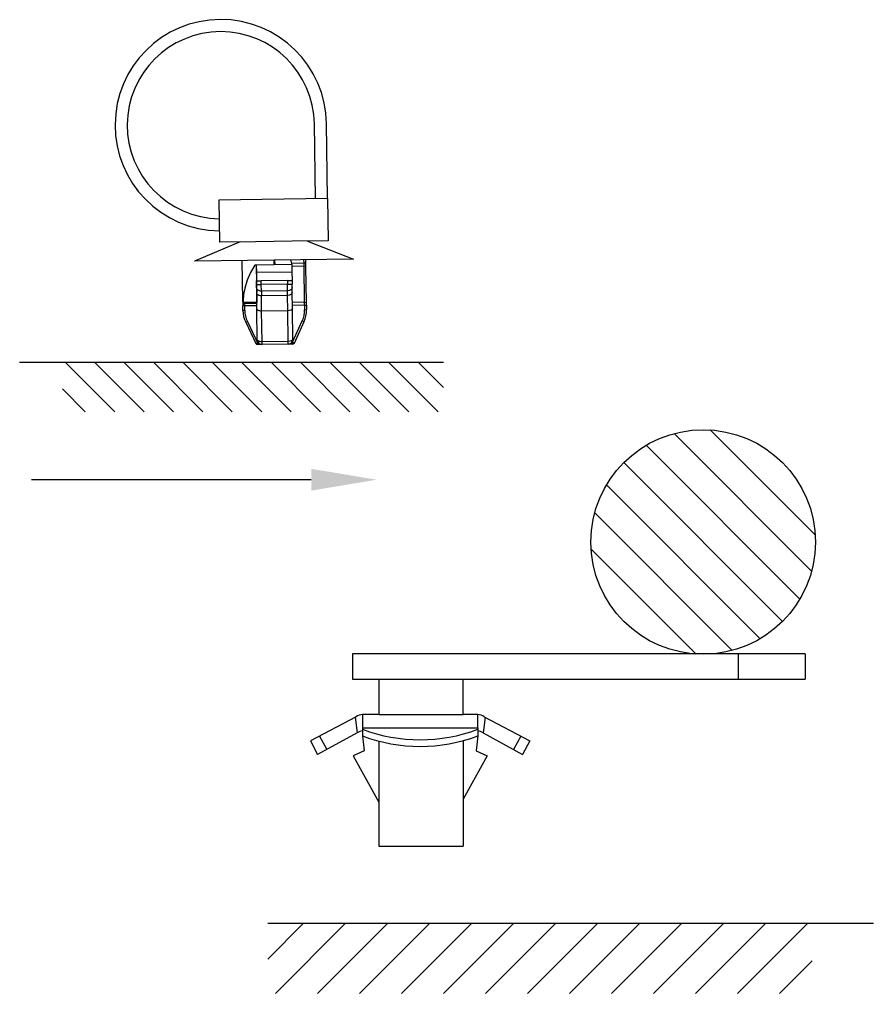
# Model space of a CAD drawing. Header units: inches. Extents: x 47316 to 59086, y 3141 to 11743.
# Drawn here: x 51886.2 to 51931.8, y 5754 to 5806.1 of the extents above; entities that cross this region are included whole.
import ezdxf

# ---------------------------------------------------------------- set-up
doc = ezdxf.new("R2010")
doc.units = ezdxf.units.IN
doc.header["$MEASUREMENT"] = 0

msp = doc.modelspace()

# ---------------------------------------------------------------- linework, layer by layer
at = {"color": 0, "linetype": 'ByBlock', "lineweight": -3, "ltscale": 0.2}
for p, q in [((51901.967, 5796.501), (51901.915, 5800.501)), ((51902.617, 5796.51), (51902.565, 5800.51))]:
    msp.add_line(p, q, dxfattribs=at)
at = {"color": 0, "linetype": 'ByBlock', "lineweight": -3, "ltscale": 0.289999}
msp.add_line((51902.617, 5796.51), (51896.818, 5796.434), dxfattribs=at)
at = {"color": 0, "linetype": 'ByBlock', "lineweight": -3, "ltscale": 0.1125}
for p, q in [((51896.818, 5796.434), (51896.847, 5794.184)), ((51902.617, 5796.51), (51902.647, 5794.26))]:
    msp.add_line(p, q, dxfattribs=at)
at = {"color": 0, "linetype": 'ByBlock', "lineweight": -3, "ltscale": 0.132311}
for p, q in [((51897.947, 5794.199), (51895.51, 5793.167)), ((51901.547, 5794.246), (51904.009, 5793.278))]:
    msp.add_line(p, q, dxfattribs=at)
at = {"color": 0, "linetype": 'ByBlock', "lineweight": -3, "ltscale": 0.096026}
for p, q in [((51898.767, 5794.21), (51896.847, 5794.184)), ((51902.647, 5794.26), (51900.726, 5794.235))]:
    msp.add_line(p, q, dxfattribs=at)
at = {"color": 0, "linetype": 'ByBlock', "lineweight": -3, "ltscale": 0.097948}
msp.add_line((51900.726, 5794.235), (51898.767, 5794.21), dxfattribs=at)
at = {"color": 0, "linetype": 'ByBlock', "lineweight": -3, "ltscale": 0.425}
msp.add_line((51904.009, 5793.278), (51895.51, 5793.167), dxfattribs=at)
at = {"color": 0, "linetype": 'ByBlock', "lineweight": -3, "ltscale": 0.107719}
msp.add_line((51898.088, 5791.046), (51898.06, 5793.2), dxfattribs=at)
at = {"color": 0, "linetype": 'ByBlock', "lineweight": -3}
for p, q in [((51898.726, 5792.959), (51898.493, 5792.571)), ((51898.493, 5792.571), (51898.317, 5792.16)), ((51898.317, 5792.16), (51898.195, 5791.734)), ((51898.136, 5791.394), (51898.104, 5791.051)), ((51898.195, 5791.734), (51898.136, 5791.394))]:
    msp.add_line(p, q, dxfattribs=at)
at = {"color": 0, "linetype": 'ByBlock', "lineweight": -3, "ltscale": 0.004339}
msp.add_line((51898.813, 5792.96), (51898.726, 5792.959), dxfattribs=at)
at = {"color": 0, "linetype": 'ByBlock', "lineweight": -3, "ltscale": 0.095}
for p, q in [((51900.713, 5792.985), (51898.813, 5792.96)), ((51900.718, 5792.585), (51898.818, 5792.56))]:
    msp.add_line(p, q, dxfattribs=at)
at = {"color": 0, "linetype": 'ByBlock', "lineweight": -3, "ltscale": 0.1}
msp.add_line((51898.813, 5792.96), (51898.839, 5790.96), dxfattribs=at)
at = {"color": 0, "linetype": 'ByBlock', "lineweight": -3, "ltscale": 0.02}
for p, q in [((51898.813, 5792.96), (51898.818, 5792.56)), ((51900.713, 5792.985), (51900.718, 5792.585))]:
    msp.add_line(p, q, dxfattribs=at)
at = {"color": 0, "linetype": 'ByBlock', "lineweight": -3, "ltscale": 0.0125}
for p, q in [((51899.763, 5792.972), (51899.76, 5793.222)), ((51899.813, 5792.973), (51899.81, 5793.223)), ((51898.824, 5792.11), (51899.074, 5792.113)), ((51898.827, 5791.923), (51899.077, 5791.926)), ((51900.474, 5792.132), (51900.724, 5792.135)), ((51900.477, 5791.944), (51900.727, 5791.948))]:
    msp.add_line(p, q, dxfattribs=at)
at = {"color": 0, "linetype": 'ByBlock', "lineweight": -3, "ltscale": 0.0025}
msp.add_line((51899.762, 5793.054), (51899.812, 5793.054), dxfattribs=at)
at = {"color": 0, "linetype": 'ByBlock', "lineweight": -3, "ltscale": 0.032832}
msp.add_line((51900.705, 5793.066), (51901.362, 5793.074), dxfattribs=at)
at = {"color": 0, "linetype": 'ByBlock', "lineweight": -3, "ltscale": 0.008443}
for p, q in [((51901.362, 5793.074), (51901.36, 5793.243)), ((51901.462, 5793.076), (51901.46, 5793.245))]:
    msp.add_line(p, q, dxfattribs=at)
at = {"color": 0, "linetype": 'ByBlock', "lineweight": -3, "ltscale": 0.005}
for p, q in [((51901.362, 5793.074), (51901.462, 5793.076)), ((51898.192, 5790.779), (51898.092, 5790.777)), ((51898.195, 5790.535), (51898.095, 5790.533)), ((51901.391, 5790.812), (51901.491, 5790.814)), ((51901.395, 5790.576), (51901.494, 5790.578)), ((51898.334, 5789.944), (51898.244, 5789.901)), ((51901.271, 5789.983), (51901.362, 5789.941)), ((51898.881, 5788.811), (51898.791, 5788.767)), ((51898.881, 5788.811), (51898.882, 5788.711)), ((51900.753, 5788.835), (51900.845, 5788.794)), ((51900.753, 5788.835), (51900.755, 5788.735))]:
    msp.add_line(p, q, dxfattribs=at)
at = {"color": 0, "linetype": 'ByBlock', "lineweight": -3, "ltscale": 0.007906}
msp.add_line((51901.364, 5792.916), (51901.362, 5793.074), dxfattribs=at)
at = {"color": 0, "linetype": 'ByBlock', "lineweight": -3, "ltscale": 0.009488}
msp.add_line((51901.464, 5792.886), (51901.462, 5793.076), dxfattribs=at)
at = {"color": 0, "linetype": 'ByBlock', "lineweight": -3, "ltscale": 0.022501}
for p, q in [((51898.818, 5792.56), (51898.824, 5792.11)), ((51900.718, 5792.585), (51900.724, 5792.135))]:
    msp.add_line(p, q, dxfattribs=at)
at = {"color": 0, "linetype": 'ByBlock', "lineweight": -3, "ltscale": 0.0325}
for p, q in [((51900.714, 5792.908), (51901.364, 5792.916)), ((51898.84, 5790.899), (51898.19, 5790.891)), ((51901.389, 5790.97), (51900.739, 5790.962)), ((51898.842, 5790.787), (51898.192, 5790.779)), ((51901.391, 5790.812), (51900.741, 5790.804))]:
    msp.add_line(p, q, dxfattribs=at)
at = {"color": 0, "linetype": 'ByBlock', "lineweight": -3, "ltscale": 0.097302}
for p, q in [((51901.389, 5790.97), (51901.364, 5792.916)), ((51901.49, 5790.94), (51901.464, 5792.886))]:
    msp.add_line(p, q, dxfattribs=at)
at = {"color": 0, "linetype": 'ByBlock', "lineweight": -3, "ltscale": 0.009364}
for p, q in [((51898.827, 5791.923), (51898.824, 5792.11)), ((51899.077, 5791.926), (51899.074, 5792.113)), ((51900.474, 5792.132), (51900.477, 5791.944)), ((51900.724, 5792.135), (51900.727, 5791.948))]:
    msp.add_line(p, q, dxfattribs=at)
at = {"color": 0, "linetype": 'ByBlock', "lineweight": -3, "ltscale": 0.009006}
for p, q in [((51898.829, 5791.743), (51898.827, 5791.923)), ((51900.729, 5791.768), (51900.727, 5791.948))]:
    msp.add_line(p, q, dxfattribs=at)
at = {"color": 0, "linetype": 'ByBlock', "lineweight": -3, "ltscale": 0.07}
for p, q in [((51900.474, 5792.132), (51899.074, 5792.113)), ((51900.477, 5791.944), (51899.077, 5791.926)), ((51900.481, 5791.584), (51899.081, 5791.566)), ((51900.485, 5791.331), (51899.085, 5791.313)), ((51900.495, 5790.522), (51899.095, 5790.503)), ((51900.517, 5788.883), (51899.117, 5788.865)), ((51900.518, 5788.732), (51899.119, 5788.714))]:
    msp.add_line(p, q, dxfattribs=at)
at = {"color": 0, "linetype": 'ByBlock', "lineweight": -3, "ltscale": 0.018011}
for p, q in [((51899.081, 5791.566), (51899.077, 5791.926)), ((51900.481, 5791.584), (51900.477, 5791.944))]:
    msp.add_line(p, q, dxfattribs=at)
at = {"color": 0, "linetype": 'ByBlock', "lineweight": -3, "ltscale": 0.012637}
for p, q in [((51898.829, 5791.743), (51898.832, 5791.49)), ((51899.081, 5791.566), (51899.085, 5791.313)), ((51900.485, 5791.331), (51900.481, 5791.584)), ((51900.732, 5791.515), (51900.729, 5791.768))]:
    msp.add_line(p, q, dxfattribs=at)
at = {"color": 0, "linetype": 'ByBlock', "lineweight": -3, "ltscale": 0.04455}
for p, q in [((51898.844, 5790.599), (51898.832, 5791.49)), ((51900.744, 5790.624), (51900.732, 5791.515))]:
    msp.add_line(p, q, dxfattribs=at)
at = {"color": 0, "linetype": 'ByBlock', "lineweight": -3, "ltscale": 0.00896}
msp.add_line((51898.088, 5791.046), (51898.09, 5790.867), dxfattribs=at)
at = {"color": 0, "linetype": 'ByBlock', "lineweight": -3, "ltscale": 0.000715637}
msp.add_line((51898.104, 5791.051), (51898.089, 5791.05), dxfattribs=at)
at = {"color": 0, "linetype": 'ByBlock', "lineweight": -3, "ltscale": 0.004477}
msp.add_line((51898.09, 5790.867), (51898.092, 5790.777), dxfattribs=at)
at = {"color": 0, "linetype": 'ByBlock', "lineweight": -3, "ltscale": 9.0198e-05}
msp.add_line((51898.19, 5790.952), (51898.189, 5790.95), dxfattribs=at)
at = {"color": 0, "linetype": 'ByBlock', "lineweight": -3, "ltscale": 0.002986}
msp.add_line((51898.189, 5790.95), (51898.19, 5790.891), dxfattribs=at)
at = {"color": 0, "linetype": 'ByBlock', "lineweight": -3, "ltscale": 0.000495148}
msp.add_line((51898.2, 5790.952), (51898.19, 5790.952), dxfattribs=at)
at = {"color": 0, "linetype": 'ByBlock', "lineweight": -3, "ltscale": 0.005597}
msp.add_line((51898.19, 5790.891), (51898.192, 5790.779), dxfattribs=at)
at = {"color": 0, "linetype": 'ByBlock', "lineweight": -3, "ltscale": 0.031953}
msp.add_line((51898.839, 5790.96), (51898.2, 5790.952), dxfattribs=at)
at = {"color": 0, "linetype": 'ByBlock', "lineweight": -3, "ltscale": 0.003059}
msp.add_line((51898.84, 5790.899), (51898.839, 5790.96), dxfattribs=at)
at = {"color": 0, "linetype": 'ByBlock', "lineweight": -3, "ltscale": 0.000233459}
msp.add_line((51898.84, 5790.894), (51898.84, 5790.899), dxfattribs=at)
at = {"color": 0, "linetype": 'ByBlock', "lineweight": -3, "ltscale": 0.005363}
msp.add_line((51898.842, 5790.787), (51898.84, 5790.894), dxfattribs=at)
at = {"color": 0, "linetype": 'ByBlock', "lineweight": -3, "ltscale": 0.0405}
for p, q in [((51899.095, 5790.503), (51899.085, 5791.313)), ((51900.495, 5790.522), (51900.485, 5791.331))]:
    msp.add_line(p, q, dxfattribs=at)
at = {"color": 0, "linetype": 'ByBlock', "lineweight": -3, "ltscale": 0.007907}
msp.add_line((51901.391, 5790.812), (51901.389, 5790.97), dxfattribs=at)
at = {"color": 0, "linetype": 'ByBlock', "lineweight": -3, "ltscale": 0.006325}
msp.add_line((51901.491, 5790.814), (51901.49, 5790.94), dxfattribs=at)
at = {"color": 0, "linetype": 'ByBlock', "lineweight": -3, "ltscale": 0.012206}
for p, q in [((51898.095, 5790.533), (51898.092, 5790.777)), ((51898.195, 5790.535), (51898.192, 5790.779))]:
    msp.add_line(p, q, dxfattribs=at)
at = {"color": 0, "linetype": 'ByBlock', "lineweight": -3, "ltscale": 0.081943}
for p, q in [((51898.865, 5788.96), (51898.844, 5790.599)), ((51899.117, 5788.865), (51899.095, 5790.503)), ((51900.517, 5788.883), (51900.495, 5790.522)), ((51900.765, 5788.985), (51900.744, 5790.624))]:
    msp.add_line(p, q, dxfattribs=at)
at = {"color": 0, "linetype": 'ByBlock', "lineweight": -3, "ltscale": 0.011804}
for p, q in [((51901.391, 5790.812), (51901.395, 5790.576)), ((51901.491, 5790.814), (51901.494, 5790.578))]:
    msp.add_line(p, q, dxfattribs=at)
at = {"color": 0, "linetype": 'ByBlock', "lineweight": -3, "ltscale": 0.062942}
for p, q in [((51898.244, 5789.901), (51898.791, 5788.767)), ((51900.845, 5788.794), (51901.362, 5789.941))]:
    msp.add_line(p, q, dxfattribs=at)
at = {"color": 0, "linetype": 'ByBlock', "lineweight": -3, "ltscale": 0.062941}
for p, q in [((51898.334, 5789.944), (51898.881, 5788.811)), ((51900.753, 5788.835), (51901.271, 5789.983))]:
    msp.add_line(p, q, dxfattribs=at)
at = {"color": 0, "linetype": 'ByBlock', "lineweight": -3, "ltscale": 0.001816}
for p, q in [((51898.917, 5788.811), (51898.881, 5788.811)), ((51900.753, 5788.835), (51900.717, 5788.835))]:
    msp.add_line(p, q, dxfattribs=at)
at = {"color": 0, "linetype": 'ByBlock', "lineweight": -3, "ltscale": 0.007544}
for p, q in [((51899.119, 5788.714), (51899.117, 5788.865)), ((51900.518, 5788.732), (51900.517, 5788.883))]:
    msp.add_line(p, q, dxfattribs=at)
at = {"color": 0, "linetype": 'ByBlock', "lineweight": -3, "ltscale": 0.011816}
for p, q in [((51899.119, 5788.714), (51898.882, 5788.711)), ((51900.755, 5788.735), (51900.518, 5788.732))]:
    msp.add_line(p, q, dxfattribs=at)
at = {"color": 0, "lineweight": -3}
for p, q in [((51908.813, 5787.752), (51886.157, 5787.752, 0)), ((51891.244, 5785.124), (51888.615, 5787.752)), ((51892.815, 5785.124), (51890.187, 5787.752)), ((51894.387, 5785.124), (51891.759, 5787.752)), ((51895.958, 5785.124), (51893.33, 5787.752)), ((51897.53, 5785.124), (51894.902, 5787.752)), ((51899.101, 5785.124), (51896.473, 5787.752)), ((51900.673, 5785.124), (51898.045, 5787.752)), ((51902.244, 5785.124), (51899.616, 5787.752)), ((51903.816, 5785.124), (51901.188, 5787.752)), ((51905.388, 5785.124), (51902.759, 5787.752)), ((51906.959, 5785.124), (51904.331, 5787.752)), ((51908.531, 5785.124), (51905.902, 5787.752)), ((51908.813, 5786.413), (51907.474, 5787.752)), ((51889.672, 5785.124), (51888.45, 5786.346)), ((51928.679, 5778.536), (51923.066, 5784.148)), ((51928.486, 5776.607), (51921.138, 5783.956)), ((51927.859, 5775.113), (51919.643, 5783.329)), ((51926.933, 5773.917), (51918.448, 5782.403)), ((51925.738, 5772.992), (51917.522, 5781.207)), ((51924.243, 5772.365), (51916.895, 5779.713)), ((51922.315, 5772.172), (51916.702, 5777.784))]:
    msp.add_line(p, q, dxfattribs=at)
msp.add_line((51901.749, 5781.489), (51886.801, 5781.489))
at = {"color": 0}
for p, q in [((51928.139, 5772.19), (51903.955, 5772.19)), ((51903.955, 5772.19), (51903.955, 5770.827)), ((51924.588, 5770.827), (51924.588, 5772.19)), ((51928.139, 5772.19), (51928.139, 5770.827)), ((51903.955, 5770.827), (51928.139, 5770.827)), ((51905.373, 5768.932), (51905.373, 5770.827)), ((51909.863, 5768.932), (51909.863, 5770.827)), ((51904.147, 5768.824), (51901.705, 5767.529)), ((51904.089, 5768.793), (51904.2, 5767.963)), ((51905.373, 5768.932), (51904.488, 5768.932)), ((51904.488, 5768.932), (51904.488, 5768.222)), ((51905.373, 5768.932), (51909.863, 5768.932)), ((51910.646, 5768.932), (51909.863, 5768.932)), ((51910.646, 5768.222), (51910.646, 5768.932)), ((51911.045, 5768.793), (51910.934, 5767.963)), ((51910.987, 5768.824), (51913.429, 5767.529)), ((51904.2, 5767.963), (51902.091, 5766.799)), ((51904.488, 5768.222), (51910.646, 5768.222)), ((51904.488, 5768.222), (51904.488, 5767.796)), ((51910.646, 5768.222), (51910.646, 5767.796)), ((51910.934, 5767.963), (51913.043, 5766.799)), ((51901.705, 5767.529), (51902.091, 5766.799)), ((51902.192, 5767.787), (51902.576, 5767.066)), ((51904.488, 5767.796), (51904.572, 5766.994)), ((51905.364, 5767.519), (51905.364, 5761.901)), ((51909.863, 5767.543), (51909.863, 5761.901)), ((51910.646, 5767.796), (51910.562, 5766.994)), ((51912.942, 5767.787), (51912.558, 5767.066)), ((51913.429, 5767.529), (51913.043, 5766.799)), ((51904.572, 5766.994), (51903.99, 5766.73)), ((51910.562, 5766.994), (51911.144, 5766.73)), ((51903.99, 5766.73), (51905.364, 5764.252)), ((51911.144, 5766.73), (51909.863, 5764.419)), ((51905.364, 5761.901), (51909.863, 5761.901))]:
    msp.add_line(p, q, dxfattribs=at)
at = {"color": 0, "lineweight": 25}
for p, q in [((51899.429, 5755.871, 0), (51901.342, 5757.783, 0)), ((51899.429, 5757.783, 0), (51931.795, 5757.783, 0)), ((51899.832, 5754.029, 0), (51903.587, 5757.783, 0)), ((51902.077, 5754.029, 0), (51905.832, 5757.783, 0)), ((51904.322, 5754.029, 0), (51908.077, 5757.783, 0)), ((51906.567, 5754.029, 0), (51910.322, 5757.783, 0)), ((51908.812, 5754.029, 0), (51912.567, 5757.783, 0)), ((51911.058, 5754.029, 0), (51914.812, 5757.783, 0)), ((51913.303, 5754.029, 0), (51917.057, 5757.783, 0)), ((51915.548, 5754.029, 0), (51919.302, 5757.783, 0)), ((51917.793, 5754.029, 0), (51921.547, 5757.783, 0)), ((51920.038, 5754.029, 0), (51923.792, 5757.783, 0)), ((51922.283, 5754.029, 0), (51926.037, 5757.783, 0)), ((51924.528, 5754.029, 0), (51928.282, 5757.783, 0)), ((51926.773, 5754.029, 0), (51928.518, 5755.774, 0))]:
    msp.add_line(p, q, dxfattribs=at)
at = {"color": 0, "lineweight": -3}
msp.add_circle((51922.691, 5778.16), 6, dxfattribs=at)
at = {"color": 0, "linetype": 'ByBlock', "lineweight": -3}
for centre, radius, start, end in [((51896.915, 5800.436), 5.65, 0.7475, 269.2262), ((51896.915, 5800.436), 5, 0.7475, 269.0283), ((51900.213, 5792.978), 0.5, 0.7475, 30.7475), ((51898.092, 5791.048), 0.00433, 136.3568, 199.5851), ((51898.189, 5791.052), 0.0999, 180.6902, 270.6901), ((51898.196, 5791.045), 0.0931, 176.6711, 272.3481), ((51899.595, 5790.553), 1.5, 180.7475, 205.7644), ((51899.595, 5790.553), 1.4, 180.7475, 205.7644), ((51899.995, 5790.558), 1.4, 335.7306, 0.7475), ((51899.995, 5790.558), 1.5, 335.7306, 0.7475), ((51898.881, 5788.811), 0.1, 205.7644, 270.7475), ((51899.115, 5788.964), 0.25, 180.7475, 270.7475), ((51900.515, 5788.982), 0.25, 270.7475, 0.7475), ((51900.753, 5788.835), 0.1, 270.7475, 335.7306)]:
    msp.add_arc(centre, radius, start, end, dxfattribs=at)
at = {"color": 0}
for centre, radius, start, end in [((51904.491, 5768.325), 0.607, 90.3434, 124.6329), ((51910.643, 5768.325), 0.607, 55.3671, 89.6566), ((51904.517, 5767.515), 0.549, 93.0543, 125.2148), ((51907.567, 5776.34), 8.751, 249.3978, 290.6022), ((51910.617, 5767.515), 0.549, 54.7852, 86.9457), ((51907.567, 5775.988), 8.751, 249.3978, 290.6022)]:
    msp.add_arc(centre, radius, start, end, dxfattribs=at)
at = {"color": 0, "linetype": 'ByBlock', "lineweight": -3, "extrusion": (0, 0, -1)}
for centre, major_axis, ratio, start_param, end_param in [((51901.364, 5792.885), (0.1, 0.0013), 0.316228, 4.712389, 6.283185), ((51899.079, 5791.746), (0.25, 0.003), 0.720438, 1.570796, 3.141593), ((51899.082, 5791.493), (0.25, 0.003), 0.720438, 1.570796, 3.141593), ((51900.479, 5791.764), (0.25, 0.003), 0.720438, 0, 1.570796), ((51900.482, 5791.512), (0.25, 0.003), 0.720438, 0, 1.570796), ((51898.188, 5791.047), (0.1, 0.0013), 0.97071, 1.570796, 3.141593), ((51898.19, 5790.868), (0.1, 0.0013), 0.22389, 3.141593, 4.712389), ((51901.39, 5790.939), (0.1, 0.0013), 0.316228, 4.712389, 6.283185), ((51899.094, 5790.602), (0.25, 0.003), 0.396439, 1.570796, 3.141593), ((51900.494, 5790.621), (0.25, 0.003), 0.396439, -6.283185, -4.712389), ((51899.115, 5788.964), (0.25, 0.003), 0.396439, 1.570796, 3.141593), ((51900.515, 5788.982), (0.25, 0.003), 0.396439, -6.283185, -4.712389)]:
    msp.add_ellipse(centre, major_axis=major_axis, ratio=ratio, start_param=start_param, end_param=end_param, dxfattribs=at)
msp.add_solid([(51901.749, 5782.072), (51905.249, 5781.489), (51901.749, 5780.905)])

doc.saveas('drawing.dxf')
